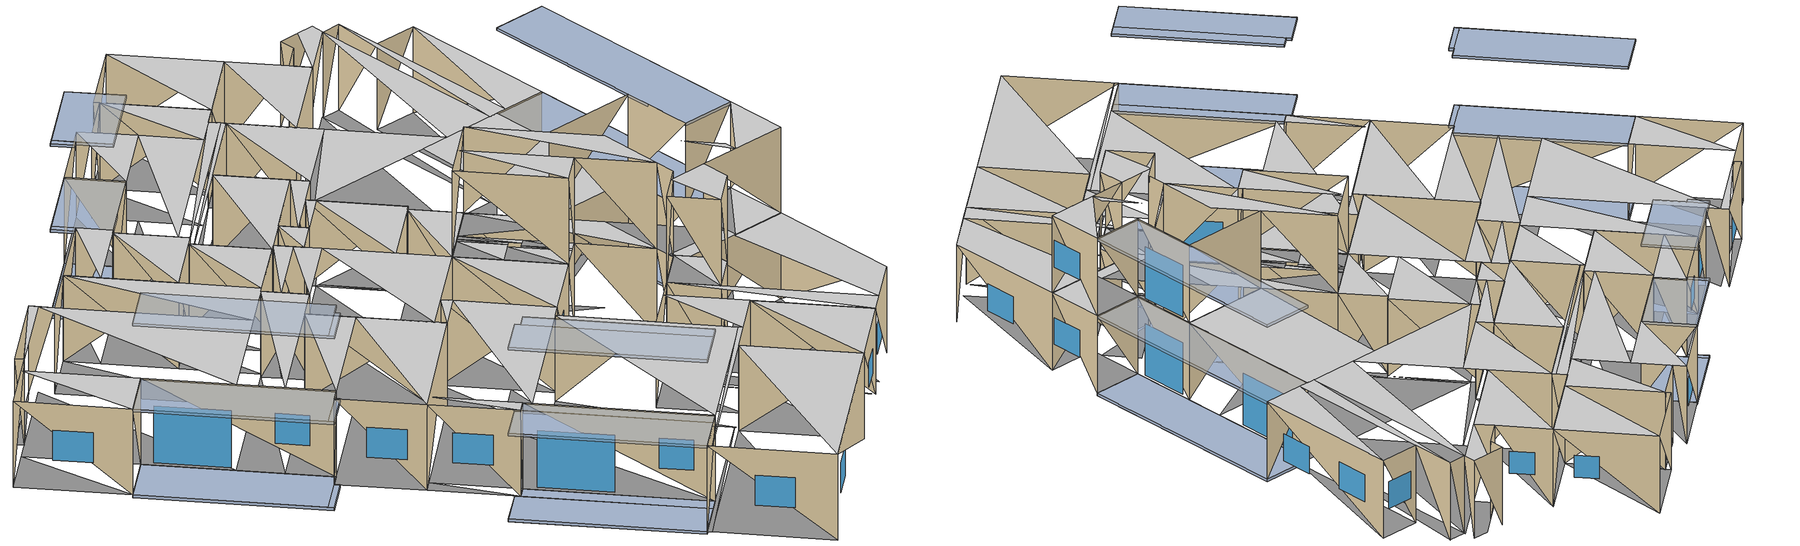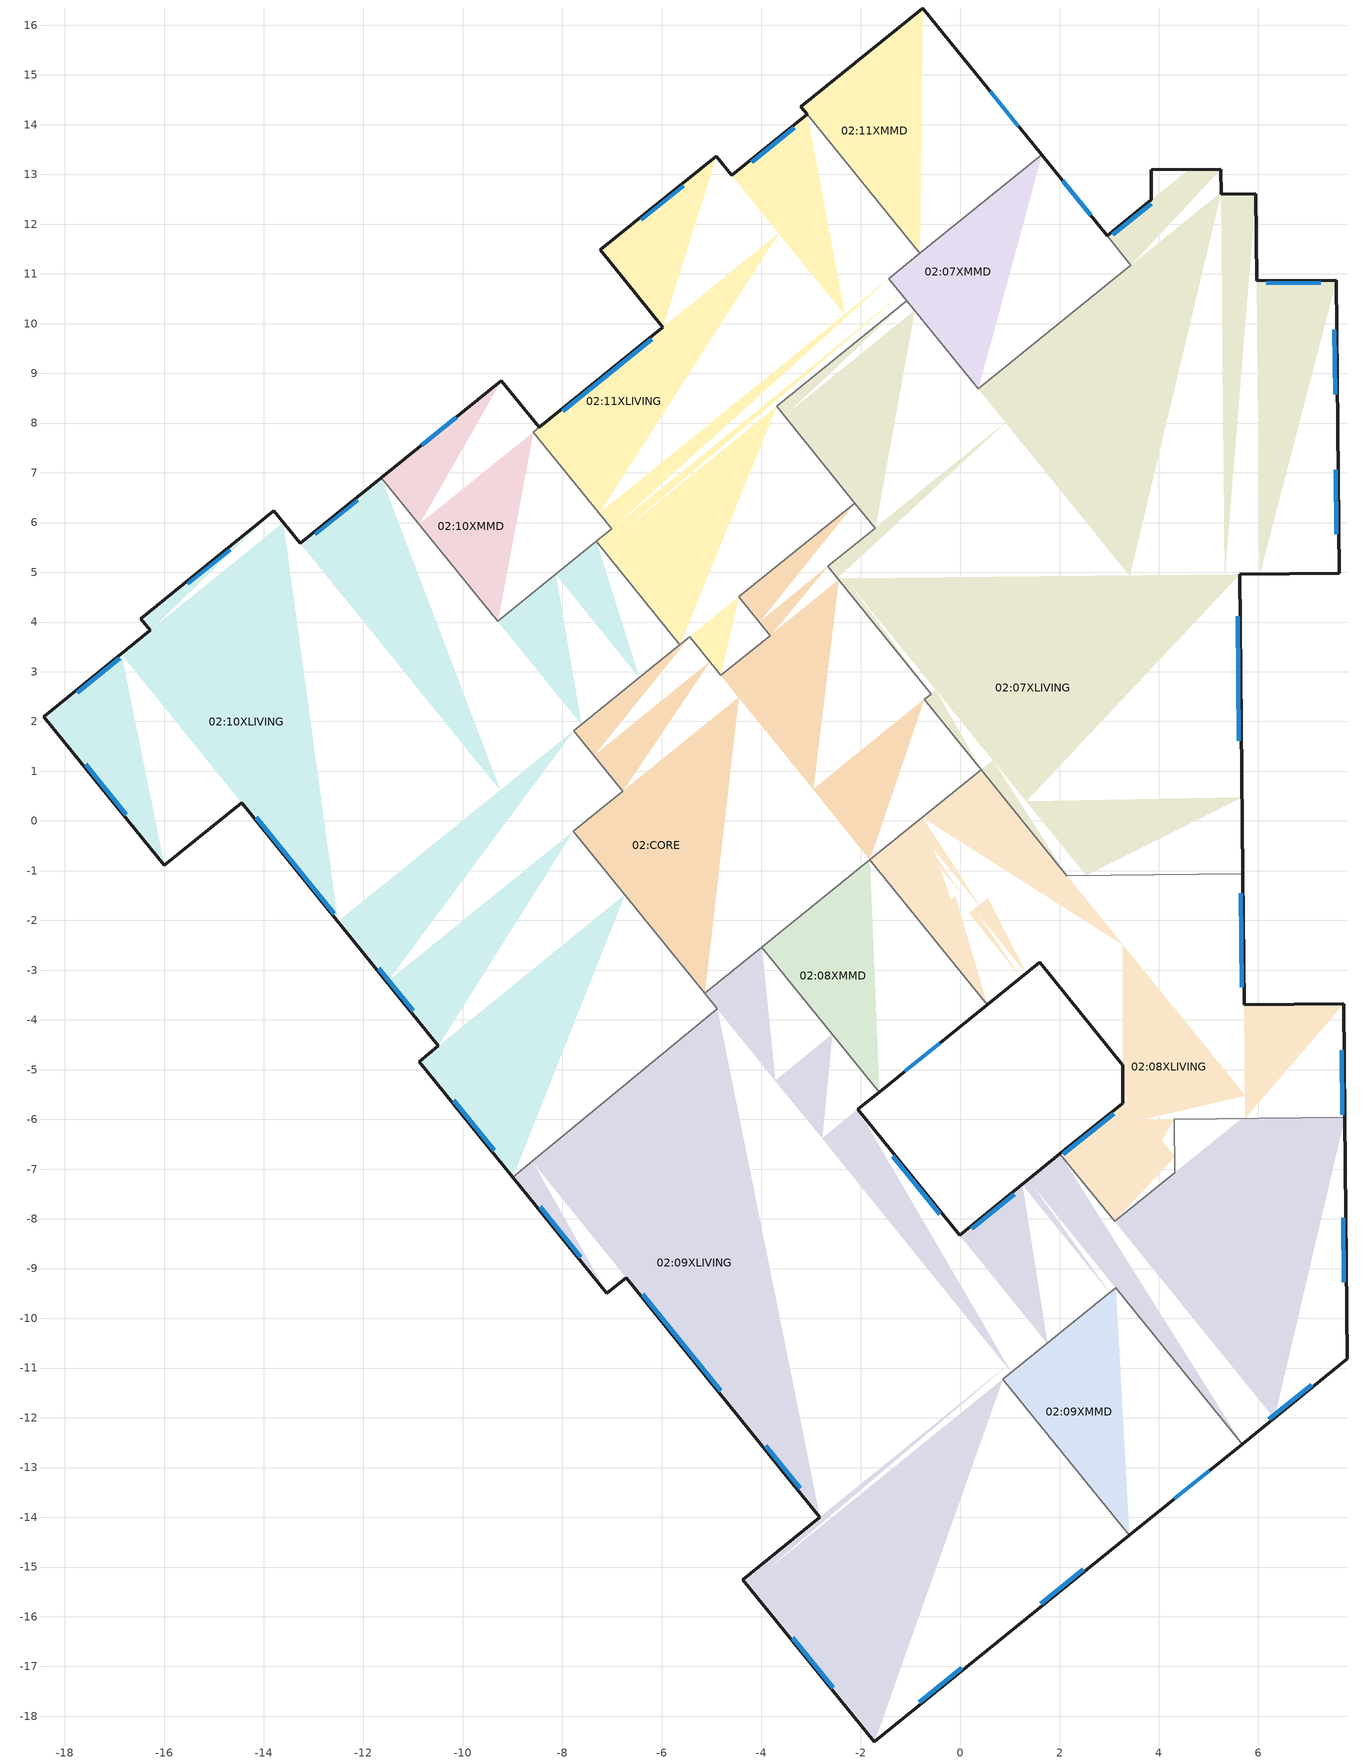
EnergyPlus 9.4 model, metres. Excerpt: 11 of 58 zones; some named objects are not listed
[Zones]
02:11XLIVING
 floor to 01:06XLIVING (_IntFloor_Reversed_Rev): -4.81,2.93 -5.44,3.7 -4.45,4.51 z6.3; -5.63,3.55 -7.21,5.49 -3.69,8.34 z6.3; -7.01,5.88 -7.26,6.19 -1.43,10.91 z6.3; -7.21,5.49 -7.32,5.62 -1.18,10.6 z6.3; -2.32,10.18 -4.59,12.98 -3.07,14.21 z6.3; -5.98,9.93 -7.23,11.48 -4.9,13.37 z6.3; -7.26,6.19 -8.58,7.82 -3.64,11.82 z6.3
 wall outside (_ExtWall 119 22cm): -4.59,12.98,6.3 -4.59,12.98,9.45 -3.07,14.21,9.45; -4.9,13.37,6.3 -4.9,13.37,9.45 -4.59,12.98,9.45; -7.23,11.48,6.3 -7.23,11.48,9.45 -4.9,13.37,9.45; -5.98,9.93,6.3 -5.98,9.93,9.45 -7.23,11.48,9.45; -8.46,7.91,6.3 -8.46,7.91,9.45 -5.98,9.93,9.45
 wall to 02:CORE (_Core_401 3 cm): -2.12,6.39,6.3 -2.12,6.39,9.45 -4.45,4.51,9.45; -5.44,3.7,6.3 -5.44,3.7,9.45 -5.63,3.55,9.45; -4.81,2.93,6.3 -4.81,2.93,9.45 -5.44,3.7,9.45; -3.82,3.73,6.3 -3.82,3.73,9.45 -4.81,2.93,9.45; -4.45,4.51,6.3 -4.45,4.51,9.45 -3.82,3.73,9.45
 wall to 02:07XLIVING (_IntPartition): -3.69,8.34,6.3 -3.69,8.34,9.45 -2.12,6.39,9.45; -1.07,10.46,6.3 -1.07,10.46,9.45 -3.69,8.34,9.45
 wall to 02:07XMMD (_IntPartition): -1.43,10.91,6.3 -1.43,10.91,9.45 -1.07,10.46,9.45; -0.81,11.41,6.3 -0.81,11.41,9.45 -1.43,10.91,9.45
 wall to 02:11XMMD (_IntPartition): -3.07,14.21,6.3 -3.07,14.21,9.45 -0.81,11.41,9.45
 wall to 02:10XMMD (_IntPartition): -8.58,7.82,6.3 -8.58,7.82,9.45 -8.46,7.91,9.45; -7.01,5.88,6.3 -7.01,5.88,9.45 -8.58,7.82,9.45; -7.32,5.62,6.3 -7.32,5.62,9.45 -7.01,5.88,9.45
 wall to 02:10XLIVING (_IntPartition): -5.63,3.55,6.3 -5.63,3.55,9.45 -7.32,5.62,9.45
 window (_5-6-6 - 1002): -3.33,13.93 -4.19,13.24 / -5.56,12.78 -6.41,12.08 z7.35:8.45
 window (_6-10-8 - 1001): -6.2,9.68 -7.98,8.24 z6.35:8.45
 ceiling to 03:15XLIVING (_IntFloor_Reversed): -4.81,2.93 -3.82,3.73 -4.45,4.51 z9.45; -5.63,3.55 -2.12,6.39 -3.69,8.34 z9.45; -7.01,5.88 -1.18,10.6 -1.43,10.91 z9.45; -7.21,5.49 -1.07,10.46 -1.18,10.6 z9.45; -2.32,10.18 -0.81,11.41 -3.07,14.21 z9.45; -5.98,9.93 -3.64,11.82 -4.9,13.37 z9.45; -7.26,6.19 -2.32,10.18 -3.64,11.82 z9.45
02:10XLIVING
 floor to 01:06XLIVING (_IntFloor_Reversed_Rev): -6.45,2.88 -8.13,4.96 -7.32,5.62 z6.3
 floor to 01:05XLIVING (_IntFloor_Reversed_Rev): -10.49,-4.52 -11.52,-3.24 -7.77,-0.21 z6.3; -8.99,-7.16 -10.88,-4.84 -6.74,-1.49 z6.3; -11.52,-3.24 -12.51,-2.02 -7.77,1.81 z6.3; -7.61,1.94 -9.3,4.02 -8.13,4.96 z6.3; -9.25,0.62 -13.27,5.58 -11.63,6.9 z6.3; -16.29,3.83 -16.47,4.06 -13.79,6.23 z6.3; -16,-0.89 -18.42,2.1 -16.87,3.36 z6.3; -12.51,-2.02 -16.87,3.36 -13.61,6 z6.3
 wall outside (_ExtWall 119 22cm): -13.27,5.58,6.3 -13.27,5.58,9.45 -11.63,6.9,9.45; -13.79,6.23,6.3 -13.79,6.23,9.45 -13.27,5.58,9.45; -16.47,4.06,6.3 -16.47,4.06,9.45 -13.79,6.23,9.45; -16.29,3.83,6.3 -16.29,3.83,9.45 -16.47,4.06,9.45; -18.42,2.1,6.3 -18.42,2.1,9.45 -16.29,3.83,9.45; -16,-0.89,6.3 -16,-0.89,9.45 -18.42,2.1,9.45; -14.45,0.37,6.3 -14.45,0.37,9.45 -16,-0.89,9.45; -10.49,-4.52,6.3 -10.49,-4.52,9.45 -14.45,0.37,9.45; -10.88,-4.84,6.3 -10.88,-4.84,9.45 -10.49,-4.52,9.45; -8.99,-7.16,6.3 -8.99,-7.16,9.45 -10.88,-4.84,9.45
 wall to 02:CORE (_Core_401 3 cm): -5.63,3.55,6.3 -5.63,3.55,9.45 -7.77,1.81,9.45; -7.77,1.81,6.3 -7.77,1.81,9.45 -6.78,0.6,9.45; -6.78,0.6,6.3 -6.78,0.6,9.45 -7.77,-0.21,9.45; -7.77,-0.21,6.3 -7.77,-0.21,9.45 -5.13,-3.47,9.45
 wall to 02:09XLIVING (_IntPartition_Rev): -5.13,-3.47,6.3 -5.13,-3.47,9.45 -4.88,-3.78,9.45; -4.88,-3.78,6.3 -4.88,-3.78,9.45 -8.99,-7.16,9.45
 wall to 02:10XMMD (_IntPartition): -9.3,4.02,6.3 -9.3,4.02,9.45 -7.32,5.62,9.45; -11.63,6.9,6.3 -11.63,6.9,9.45 -9.3,4.02,9.45
 window (_5-6-6 - 1002): -12.11,6.45 -12.96,5.76 / -14.67,5.46 -15.53,4.76 / -16.9,3.27 -17.75,2.58 / -17.58,1.14 -16.76,0.13 / -11.69,-2.96 -10.99,-3.82 / -10.18,-5.61 -9.36,-6.62 z7.35:8.45
 window (_6-10-8 - 1001): -14.15,0.08 -12.58,-1.86 z6.35:8.45
 ceiling to 03:14XLIVING (_IntFloor_Reversed): -10.49,-4.52 -6.74,-1.49 -7.77,-0.21 z9.45; -8.99,-7.16 -4.88,-3.78 -6.74,-1.49 z9.45; -11.52,-3.24 -6.78,0.6 -7.77,1.81 z9.45; -7.61,1.94 -5.63,3.55 -7.32,5.62 z9.45; -9.25,0.62 -7.61,1.94 -11.63,6.9 z9.45; -16.29,3.83 -13.61,6 -13.79,6.23 z9.45; -16,-0.89 -14.45,0.37 -16.87,3.36 z9.45; -12.51,-2.02 -9.25,0.62 -13.61,6 z9.45
02:07XLIVING
 floor to 01:06XLIVING (_IntFloor_Reversed_Rev): -3.53,8.14 -3.69,8.34 -1.07,10.46 z6.3
 floor to 01:CORE (_Floor 501_2cm_Reversed_Rev): 0.42,1.03 -0.72,2.44 -0.49,2.63 z6.3
 floor to 01:03XLIVING (_IntFloor_Reversed_Rev): 2.53,-1.1 1.33,0.39 5.67,0.48 z6.3; 2.15,-1.1 0.42,1.03 0.66,1.22 z6.3
 floor to 01:02XLIVING (_IntFloor_Reversed_Rev): -0.58,2.55 -2.46,4.88 -2.3,4.88 z6.3; 1.33,0.39 -2.3,4.88 5.63,4.96 z6.3; 6.03,4.96 5.97,10.86 7.57,10.88 z6.3; 5.33,4.95 5.25,12.6 5.95,12.61 z6.3; 3.44,11.18 2.96,11.77 4.6,13.1 5.24,13.1 z6.3; 3.41,4.93 0.37,8.69 5.25,12.64 z6.3; -1.71,5.89 -3.53,8.14 -0.91,10.27 z6.3; -2.46,4.88 -2.66,5.12 0.92,8.01 z6.3
 wall outside (_ExtWall 119 22cm): 5.63,4.96,6.3 5.63,4.96,9.45 5.69,-1.06,9.45; 7.63,4.98,6.3 7.63,4.98,9.45 5.63,4.96,9.45; 7.57,10.88,6.3 7.57,10.88,9.45 7.63,4.98,9.45; 5.97,10.86,6.3 5.97,10.86,9.45 7.57,10.88,9.45; 5.95,12.61,6.3 5.95,12.61,9.45 5.97,10.86,9.45; 5.25,12.6,6.3 5.25,12.6,9.45 5.95,12.61,9.45; 5.24,13.1,6.3 5.24,13.1,9.45 5.25,12.6,9.45; 3.84,13.09,6.3 3.84,13.09,9.45 5.24,13.1,9.45; 3.85,12.49,6.3 3.85,12.49,9.45 3.84,13.09,9.45; 2.96,11.77,6.3 2.96,11.77,9.45 3.85,12.49,9.45
 wall to 02:CORE (_Core_401 3 cm): 0.42,1.03,6.3 0.42,1.03,9.45 -0.72,2.44,9.45; -0.72,2.44,6.3 -0.72,2.44,9.45 -0.58,2.55,9.45; -0.58,2.55,6.3 -0.58,2.55,9.45 -2.66,5.12,9.45; -2.66,5.12,6.3 -2.66,5.12,9.45 -1.71,5.89,9.45; -1.71,5.89,6.3 -1.71,5.89,9.45 -2.12,6.39,9.45
 wall to 02:08XLIVING (_IntPartition_Rev): 5.69,-1.06,6.3 5.69,-1.06,9.45 2.15,-1.1,9.45; 2.15,-1.1,6.3 2.15,-1.1,9.45 0.42,1.03,9.45
 wall to 02:07XMMD (_IntPartition): 3.44,11.18,6.3 3.44,11.18,9.45 2.96,11.77,9.45; 0.37,8.69,6.3 0.37,8.69,9.45 3.44,11.18,9.45; -1.07,10.46,6.3 -1.07,10.46,9.45 0.37,8.69,9.45
 window (_6-10-8 - 1001): 5.61,1.62 5.58,4.11 z6.35:8.45
 window (_5-6-6 - 1002): 7.57,5.77 7.55,7.07 / 7.54,8.58 7.53,9.88 / 7.25,10.82 6.15,10.81 / 3.84,12.41 3.07,11.79 z7.35:8.45
 ceiling to 03:12XLIVING (_IntFloor_Reversed): 2.15,-1.1 5.69,-1.06 5.63,4.96 2.35,4.92 z9.45; 6.03,4.96 7.63,4.98 7.57,10.88 z9.45; 5.33,4.95 6.03,4.96 5.95,12.61 z9.45; 3.44,11.18 5.25,12.64 5.24,13.1 4.6,13.1 z9.45; 3.41,4.93 5.33,4.95 5.25,12.64 z9.45; -1.71,5.89 0.92,8.01 -1.07,10.46 z9.45; -2.46,4.88 3.41,4.93 0.92,8.01 z9.45
02:CORE
 floor to 01:CORE (_IntFloor_Reversed_Rev): -3.82,3.73 -4.04,4 -2.66,5.12 z6.3; -1.81,-0.78 -2.95,0.63 -0.72,2.44 z6.3; -2.95,0.63 -4.81,2.93 -2.44,4.85 z6.3; -6.78,0.6 -7.36,1.31 -5.03,3.2 z6.3; -5.13,-3.47 -7.77,-0.21 -4.45,2.48 z6.3; -4.04,4 -4.45,4.51 -2.12,6.39 z6.3; -7.36,1.31 -7.77,1.81 -5.44,3.7 z6.3
 wall to 02:08XLIVING (_Core_401 3 cm_Rev): 0.42,1.03,6.3 0.42,1.03,9.45 -1.81,-0.78,9.45
 wall to 02:09XLIVING (_Core_401 3 cm_Rev): -3.99,-2.54,6.3 -3.99,-2.54,9.45 -5.13,-3.47,9.45
 wall to 02:08XMMD (_Core_401 3 cm_Rev): -1.81,-0.78,6.3 -1.81,-0.78,9.45 -3.99,-2.54,9.45
 ceiling to 03:CORE (_IntFloor_Reversed): -3.82,3.73 -2.44,4.85 -2.66,5.12 z9.45; -1.81,-0.78 0.42,1.03 -0.72,2.44 z9.45; -2.95,0.63 -0.58,2.55 -2.44,4.85 z9.45; -6.78,0.6 -4.45,2.48 -5.03,3.2 z9.45; -5.13,-3.47 -1.81,-0.78 -4.45,2.48 z9.45; -4.04,4 -1.71,5.89 -2.12,6.39 z9.45; -7.36,1.31 -5.03,3.2 -5.44,3.7 z9.45
02:09XLIVING
 floor to 01:CORE (_Floor 501_2cm_Reversed_Rev): -3.71,-5.22 -5.13,-3.47 -3.99,-2.54 z6.3
 floor to 01:03XLIVING (_IntFloor_Reversed_Rev): 3.01,-9.48 1.25,-7.31 1.37,-7.21 z6.3; 6.31,-12.01 3.11,-8.05 5.67,-5.98 7.74,-5.96 z6.3; 5.67,-12.53 1.37,-7.21 2.01,-6.69 z6.3
 floor to 01:04XLIVING (_IntFloor_Reversed_Rev): -1.73,-18.52 -4.27,-15.38 0.86,-11.23 z6.3; 1.75,-10.5 -0.01,-8.33 1.25,-7.31 z6.3; 1.03,-11.08 -2.77,-6.38 -2.05,-5.8 z6.3; -2.77,-6.38 -3.71,-5.22 -2.57,-4.29 z6.3; -7.1,-9.5 -8.99,-7.16 -8.61,-6.85 z6.3; -2.82,-14 -8.61,-6.85 -4.88,-3.78 z6.3; -4.27,-15.38 -4.37,-15.25 0.93,-10.96 z6.3
 wall outside (_ExtWall 119 22cm): 7.74,-5.96,6.3 7.74,-5.96,9.45 7.79,-10.82,9.45; -0.01,-8.33,6.3 -0.01,-8.33,9.45 2.01,-6.69,9.45; -2.05,-5.8,6.3 -2.05,-5.8,9.45 -0.01,-8.33,9.45; -1.63,-5.45,6.3 -1.63,-5.45,9.45 -2.05,-5.8,9.45; -7.1,-9.5,6.3 -7.1,-9.5,9.45 -8.99,-7.16,9.45; -6.71,-9.19,6.3 -6.71,-9.19,9.45 -7.1,-9.5,9.45; -2.82,-14,6.3 -2.82,-14,9.45 -6.71,-9.19,9.45; -4.37,-15.25,6.3 -4.37,-15.25,9.45 -2.82,-14,9.45; -1.73,-18.52,6.3 -1.73,-18.52,9.45 -4.37,-15.25,9.45; 3.4,-14.37,6.3 3.4,-14.37,9.45 -1.73,-18.52,9.45; 7.79,-10.82,6.3 7.79,-10.82,9.45 5.67,-12.53,9.45
 wall to 02:08XLIVING (_IntPartition_Rev): 4.31,-5.99,6.3 4.31,-5.99,9.45 7.74,-5.96,9.45; 2.01,-6.69,6.3 2.01,-6.69,9.45 3.11,-8.05,9.45; 3.11,-8.05,6.3 3.11,-8.05,9.45 4.32,-7.08,9.45; 4.32,-7.08,6.3 4.32,-7.08,9.45 4.31,-5.99,9.45
 wall to 02:08XMMD (_IntPartition): -3.99,-2.54,6.3 -3.99,-2.54,9.45 -1.63,-5.45,9.45
 wall to 02:09XMMD (_IntPartition): 0.86,-11.23,6.3 0.86,-11.23,9.45 3.4,-14.37,9.45; 3.13,-9.39,6.3 3.13,-9.39,9.45 0.86,-11.23,9.45; 5.67,-12.53,6.3 5.67,-12.53,9.45 3.13,-9.39,9.45
 window (_5-6-6 - 1002): 7.72,-9.28 7.71,-7.98 / -0.41,-7.91 -1.35,-6.74 / -8.44,-7.76 -7.63,-8.77 / -3.91,-12.57 -3.22,-13.42 / -3.36,-16.42 -2.55,-17.43 / -0.82,-17.72 0.03,-17.03 / 1.63,-15.74 2.48,-15.05 / 6.21,-12.03 7.07,-11.33 z7.35:8.45; 1.09,-7.5 0.23,-8.19 z7.55:8.45
 window (_6-10-8 - 1001): -6.38,-9.51 -4.81,-11.45 z6.35:8.45
 ceiling to 03:13XLIVING (_IntFloor_Reversed): -1.73,-18.52 3.4,-14.37 0.86,-11.23 z9.45; 1.75,-10.5 3.13,-9.39 1.37,-7.21 z9.45; -2.82,-14 1.65,-10.38 -2.05,-5.8 z9.45; -4.27,-15.38 1.75,-10.5 1.65,-10.38 z9.45; -7.1,-9.5 -6.71,-9.19 -8.61,-6.85 z9.45; -4.88,-3.78 -3.74,-2.84 -3.99,-2.54 z9.45; -6.52,-9.42 -1.63,-5.45 -3.74,-2.84 z9.45; 6.31,-12.01 7.79,-10.82 7.74,-5.96 5.67,-5.98 z9.45; 5.67,-12.53 6.31,-12.01 2.01,-6.69 z9.45
02:08XLIVING
 floor to 01:03XLIVING (_IntFloor_Reversed_Rev): 5.74,-5.98 5.71,-3.69 7.71,-3.67 z6.3; 0.55,-3.69 -1.81,-0.78 -0.76,0.07 z6.3; -0.76,0.07 0.42,1.03 3.27,-2.49 z6.3; 3.11,-8.05 2.01,-6.69 2.86,-6.01 4.31,-5.99 z6.3; 2.86,-6.01 4.83,-4.41 5.73,-5.52 z6.3
 floor to 02:08XLIVING (_IntFloor_Reversed_Rev): 3.11,-8.05 2.01,-6.69 3.37,-5.59 4.31,-6.75 z9.45; 1.22,-3.15 0.18,-1.86 0.29,-1.77 z9.45; 0.55,-3.69 -0.77,-2.06 -0.1,-1.52 z9.45; -0.77,-2.06 -1.81,-0.78 -1.03,-0.15 z9.45; 5.74,-5.98 5.71,-3.69 7.71,-3.67 z9.45; 0.01,-1.43 -1.03,-0.15 -0.93,-0.06 z9.45; 0.39,-1.69 -0.93,-0.06 -0.76,0.07 z9.45; 1.33,-3.06 0.29,-1.77 0.56,-1.56 z9.45; -0.76,0.07 0.42,1.03 3.27,-2.49 z9.45; 3.71,-6 3.27,-5.46 3.27,-2.49 5.73,-5.52 z9.45
 wall outside (_ExtWall 119 22cm): 7.71,-3.67,6.3 7.71,-3.67,9.45 7.74,-5.96,9.45; 5.71,-3.69,6.3 5.71,-3.69,9.45 7.71,-3.67,9.45; 5.69,-1.06,6.3 5.69,-1.06,9.45 5.71,-3.69,9.45; 1.6,-2.84,6.3 1.6,-2.84,9.45 0.55,-3.69,9.45; 3.27,-4.91,6.3 3.27,-4.91,9.45 1.6,-2.84,9.45; 3.27,-5.67,6.3 3.27,-5.67,9.45 3.27,-4.91,9.45; 2.01,-6.69,6.3 2.01,-6.69,9.45 3.27,-5.67,9.45; 7.71,-3.67,9.45 7.71,-3.67,12.6 7.74,-5.96,12.6; 5.71,-3.69,9.45 5.71,-3.69,12.6 7.71,-3.67,12.6; 5.69,-1.06,9.45 5.69,-1.06,12.6 5.71,-3.69,12.6; 1.6,-2.84,9.45 1.6,-2.84,12.6 0.55,-3.69,12.6; 3.27,-4.91,9.45 3.27,-4.91,12.6 1.6,-2.84,12.6; 3.27,-5.67,9.45 3.27,-5.67,12.6 3.27,-4.91,12.6; 2.01,-6.69,9.45 2.01,-6.69,12.6 3.27,-5.67,12.6
 wall to 02:08XMMD (_IntPartition): 0.55,-3.69,6.3 0.55,-3.69,9.45 -1.81,-0.78,9.45
 wall to 03:13XLIVING (_IntPartition): 7.74,-5.96,9.45 7.74,-5.96,12.6 4.31,-5.99,12.6; 3.11,-8.05,9.45 3.11,-8.05,12.6 2.01,-6.69,12.6; 4.32,-7.08,9.45 4.32,-7.08,12.6 3.11,-8.05,12.6; 4.31,-5.99,9.45 4.31,-5.99,12.6 4.32,-7.08,12.6
 wall to 03:12XLIVING (_IntPartition): 2.15,-1.1,9.45 2.15,-1.1,12.6 5.69,-1.06,12.6; 0.42,1.03,9.45 0.42,1.03,12.6 2.15,-1.1,12.6
 wall to 03:CORE (_Core_401 3 cm): -1.81,-0.78,9.45 -1.81,-0.78,12.6 0.42,1.03,12.6
 wall to 03:08XMMD (_IntPartition): 0.55,-3.69,9.45 0.55,-3.69,12.6 -1.81,-0.78,12.6
 window (_5-6-6 - 1002): 7.69,-5.91 7.67,-4.61 z7.35:8.45; 3.09,-5.88 2.08,-6.7 z7.55:8.45; 7.69,-5.91 7.67,-4.61 z10.5:11.6; 3.09,-5.88 2.08,-6.7 z10.7:11.6
 window (_6-10-8 - 1001): 5.66,-3.35 5.64,-1.45 z6.35:8.45; 5.66,-3.35 5.64,-1.45 z9.5:11.6
 ceiling to 04:17XLIVING (_IntFloor_Reversed): 5.74,-5.98 7.74,-5.96 7.71,-3.67 z12.6; 0.55,-3.69 1.6,-2.84 -0.76,0.07 z12.6; 3.27,-4.91 3.27,-2.49 0.42,1.03 z12.6; 3.11,-8.05 4.32,-7.08 4.31,-5.99 2.86,-6.01 z12.6; 5.74,-5.98 5.73,-5.52 4.83,-4.41 z12.6
02:08XMMD
 floor to 01:03XMMD (_IntFloor_Reversed_Rev): -1.63,-5.45 -3.99,-2.54 -1.81,-0.78 z6.3
 wall outside (_ExtWall 215 MMD_5.5cm): 0.55,-3.69,6.3 0.55,-3.69,9.45 -1.63,-5.45,9.45
 window (_4mm - 1003): -1.11,-5.03 -0.41,-4.47 z7.55:8.45
 ceiling to 03:08XMMD (_IntFloor_Reversed): -1.63,-5.45 0.55,-3.69 -1.81,-0.78 z9.45
02:09XMMD
 floor to 01:04XMMD (_IntFloor_Reversed_Rev): 3.4,-14.37 0.86,-11.23 3.13,-9.39 z6.3
 wall outside (_ExtWall 215 MMD_5.5cm): 5.67,-12.53,6.3 5.67,-12.53,9.45 3.4,-14.37,9.45
 window (_4mm - 1003): 4.31,-13.63 5.01,-13.06 z7.55:8.45
 ceiling to 03:13XMMD (_IntFloor_Reversed): 3.4,-14.37 5.67,-12.53 3.13,-9.39 z9.45
02:10XMMD
 floor to 01:05XMMD (_IntFloor_Reversed_Rev): -9.3,4.02 -10.87,5.96 -8.58,7.82 z6.3; -10.87,5.96 -11.63,6.9 -9.22,8.85 z6.3
 wall outside (_ExtWall 215 MMD_5.5cm): -9.22,8.85,6.3 -9.22,8.85,9.45 -8.46,7.91,9.45; -11.63,6.9,6.3 -11.63,6.9,9.45 -9.22,8.85,9.45
 window (_4mm - 1003): -10.13,8.12 -10.83,7.56 z7.55:8.45
 ceiling to 03:14XMMD (_IntFloor_Reversed): -9.3,4.02 -7.01,5.88 -8.58,7.82 z9.45; -10.87,5.96 -8.46,7.91 -9.22,8.85 z9.45
02:07XMMD
 floor to 01:02XMMD (_IntFloor_Reversed_Rev): 0.37,8.69 -1.43,10.91 1.64,13.39 z6.3
 wall outside (_ExtWall 215 MMD_5.5cm): 1.64,13.39,6.3 1.64,13.39,9.45 2.96,11.77,9.45
 wall to 02:11XMMD (_IntPartition): -0.81,11.41,6.3 -0.81,11.41,9.45 1.64,13.39,9.45
 window (_4mm - 1003): 2.63,12.17 2.06,12.87 z7.55:8.45
 ceiling to 03:12XMMD (_IntFloor_Reversed): 0.37,8.69 3.44,11.18 1.64,13.39 z9.45
02:11XMMD
 floor to 01:06XMMD (_IntFloor_Reversed_Rev): -0.81,11.41 -3.2,14.36 -0.75,16.35 z6.3
 wall outside (_ExtWall 215 MMD_5.5cm): -0.75,16.35,6.3 -0.75,16.35,9.45 1.64,13.39,9.45; -3.2,14.36,6.3 -3.2,14.36,9.45 -0.75,16.35,9.45; -3.07,14.21,6.3 -3.07,14.21,9.45 -3.2,14.36,9.45
 window (_4mm - 1003): 1.17,13.97 0.61,14.67 z7.55:8.45
 ceiling to 03:15XMMD (_IntFloor_Reversed): -0.81,11.41 1.64,13.39 -0.75,16.35 z9.45
shading: -16,-0.89 -11.92,-5.94 / -11.92,-5.94 -10.75,-4.99 / -10.75,-4.99 -10.88,-4.84 / -10.88,-4.84 -10.49,-4.52 / -10.49,-4.52 -14.45,0.37 / -14.45,0.37 -16,-0.89 / -7.1,-9.5 -7.23,-9.34 / -7.23,-9.34 -8.39,-10.29 / -8.39,-10.29 -4.37,-15.25 / -4.37,-15.25 -2.82,-14 / -2.82,-14 -6.71,-9.19 / -6.71,-9.19 -7.1,-9.5 / 7.71,-3.67 7.63,4.98 / 7.63,4.98 5.63,4.96 / 5.63,4.96 5.71,-3.69 / 5.71,-3.69 7.71,-3.67 / -7.23,11.48 -9.88,9.34 / -9.88,9.34 -9.38,8.73 / -9.38,8.73 -9.22,8.85 / -9.22,8.85 -8.46,7.91 / -8.46,7.91 -5.98,9.93 / -5.98,9.93 -7.23,11.48 z6.2:6.3; -16,-0.89 -11.92,-5.94 / -11.92,-5.94 -10.75,-4.99 / -10.75,-4.99 -10.88,-4.84 / -10.88,-4.84 -10.49,-4.52 / -10.49,-4.52 -14.45,0.37 / -14.45,0.37 -16,-0.89 / -7.1,-9.5 -7.23,-9.34 / -7.23,-9.34 -8.39,-10.29 / -8.39,-10.29 -4.37,-15.25 / -4.37,-15.25 -2.82,-14 / -2.82,-14 -6.71,-9.19 / -6.71,-9.19 -7.1,-9.5 / 7.71,-3.67 7.63,4.98 / 7.63,4.98 5.63,4.96 / 5.63,4.96 5.71,-3.69 / 5.71,-3.69 7.71,-3.67 / -7.23,11.48 -9.88,9.34 / -9.88,9.34 -9.38,8.73 / -9.38,8.73 -9.22,8.85 / -9.22,8.85 -8.46,7.91 / -8.46,7.91 -5.98,9.93 / -5.98,9.93 -7.23,11.48 z9.35:9.45; -7.23,11.48 -9.88,9.34 / -9.88,9.34 -9.38,8.73 / -9.38,8.73 -9.22,8.85 / -9.22,8.85 -8.46,7.91 / -8.46,7.91 -5.98,9.93 / -5.98,9.93 -7.23,11.48 / -16,-0.89 -11.92,-5.94 / -11.92,-5.94 -10.75,-4.99 / -10.75,-4.99 -10.88,-4.84 / -10.88,-4.84 -10.49,-4.52 / -10.49,-4.52 -14.45,0.37 / -14.45,0.37 -16,-0.89 / -7.1,-9.5 -7.23,-9.34 / -7.23,-9.34 -8.39,-10.29 / -8.39,-10.29 -4.37,-15.25 / -4.37,-15.25 -2.82,-14 / -2.82,-14 -6.71,-9.19 / -6.71,-9.19 -7.1,-9.5 / 7.71,-3.67 7.63,4.98 / 7.63,4.98 5.63,4.96 / 5.63,4.96 5.71,-3.69 / 5.71,-3.69 7.71,-3.67 z12.5:12.6; -10.88,-4.84 -14.83,0.05 -14.45,0.37 -10.49,-4.52 z6.2; -11.92,-5.94 -16,-0.89 -14.83,0.05 -10.75,-4.99 z6.2; -12.04,-5.78 -11.92,-5.94 -10.75,-4.99 -10.88,-4.84 z6.3; -16,-0.89 -12.04,-5.78 -10.49,-4.52 -14.45,0.37 z6.3; -8.27,-10.44 -8.39,-10.29 -7.23,-9.34 -7.1,-9.5 z6.2; -4.37,-15.25 -8.27,-10.44 -6.71,-9.19 -2.82,-14 z6.2; -7.1,-9.5 -3.2,-14.31 -2.82,-14 -6.71,-9.19 z6.3; -8.39,-10.29 -4.37,-15.25 -3.2,-14.31 -7.23,-9.34 z6.3; 5.63,4.96 5.71,-3.69 7.71,-3.67 7.63,4.98 z6.3; 5.71,-3.69 5.63,4.96 7.63,4.98 7.71,-3.67 z6.2; -8.46,7.91 -9.22,8.85 -6.74,10.87 -5.98,9.93 z6.2; -9.38,8.73 -9.88,9.34 -7.23,11.48 -6.74,10.87 z6.2; -9.88,9.34 -9.38,8.73 -9.22,8.85 -9.72,9.47 z6.3; -9.72,9.47 -8.46,7.91 -5.98,9.93 -7.23,11.48 z6.3; -10.88,-4.84 -14.83,0.05 -14.45,0.37 -10.49,-4.52 z9.35; -11.92,-5.94 -16,-0.89 -14.83,0.05 -10.75,-4.99 z9.35; -12.04,-5.78 -11.92,-5.94 -10.75,-4.99 -10.88,-4.84 z9.45; -16,-0.89 -12.04,-5.78 -10.49,-4.52 -14.45,0.37 z9.45; -8.27,-10.44 -8.39,-10.29 -7.23,-9.34 -7.1,-9.5 z9.35; -4.37,-15.25 -8.27,-10.44 -6.71,-9.19 -2.82,-14 z9.35; -7.1,-9.5 -3.2,-14.31 -2.82,-14 -6.71,-9.19 z9.45; -8.39,-10.29 -4.37,-15.25 -3.2,-14.31 -7.23,-9.34 z9.45; 5.63,4.96 5.71,-3.69 7.71,-3.67 7.63,4.98 z9.45; 5.71,-3.69 5.63,4.96 7.63,4.98 7.71,-3.67 z9.35; -8.46,7.91 -9.22,8.85 -6.74,10.87 -5.98,9.93 z9.35; -9.38,8.73 -9.88,9.34 -7.23,11.48 -6.74,10.87 z9.35; -9.88,9.34 -9.38,8.73 -9.22,8.85 -9.72,9.47 z9.45; -9.72,9.47 -8.46,7.91 -5.98,9.93 -7.23,11.48 z9.45; -8.46,7.91 -9.22,8.85 -6.74,10.87 -5.98,9.93 z12.5; -9.38,8.73 -9.88,9.34 -7.23,11.48 -6.74,10.87 z12.5; -9.88,9.34 -9.38,8.73 -9.22,8.85 -9.72,9.47 z12.6; -9.72,9.47 -8.46,7.91 -5.98,9.93 -7.23,11.48 z12.6; -10.88,-4.84 -14.83,0.05 -14.45,0.37 -10.49,-4.52 z12.5; -11.92,-5.94 -16,-0.89 -14.83,0.05 -10.75,-4.99 z12.5; -12.04,-5.78 -11.92,-5.94 -10.75,-4.99 -10.88,-4.84 z12.6; -16,-0.89 -12.04,-5.78 -10.49,-4.52 -14.45,0.37 z12.6; -8.27,-10.44 -8.39,-10.29 -7.23,-9.34 -7.1,-9.5 z12.5; -4.37,-15.25 -8.27,-10.44 -6.71,-9.19 -2.82,-14 z12.5; -7.1,-9.5 -3.2,-14.31 -2.82,-14 -6.71,-9.19 z12.6; -8.39,-10.29 -4.37,-15.25 -3.2,-14.31 -7.23,-9.34 z12.6; 5.63,4.96 5.71,-3.69 7.71,-3.67 7.63,4.98 z12.6; 5.71,-3.69 5.63,4.96 7.63,4.98 7.71,-3.67 z12.5
[Building]
HaAtsmon 25: North Axis {deg}=0; Terrain=City; Loads Convergence Tolerance Value {W}=0.04; Temperature Convergence Tolerance Value {deltaC}=0.4; Solar Distribution=FullExterior; Maximum Number of Warmup Days=25; Minimum Number of Warmup Days=6
[Site:Location]
1 (01-01:31-12)  (01-01:31-12): Latitude {deg}=32; Longitude {deg}=34.9; Time Zone {hr}=2; Elevation {m}=49
[Site:GroundTemperature:BuildingSurface]
18, 18, 18, 18, 18, 18, 18, 18, 18, 18, 18, 18
[Site:GroundTemperature:FCfactorMethod]
January Ground Temperature {C}=15.26; February Ground Temperature {C}=16.44; March Ground Temperature {C}=18.73; April Ground Temperature {C}=20.9; May Ground Temperature {C}=25; June Ground Temperature {C}=27.17; July Ground Temperature {C}=27.76; August Ground Temperature {C}=26.66; September Ground Temperature {C}=24.13; October Ground Temperature {C}=20.98; November Ground Temperature {C}=17.87; December Ground Temperature {C}=15.82
[Site:GroundTemperature:Shallow]
18, 18, 18, 18, 18, 18, 18, 18, 18, 18, 18, 18
[Site:GroundTemperature:Deep]
18, 18, 18, 18, 18, 18, 18, 18, 18, 18, 18, 18
[Site:GroundReflectance]
0.2, 0.2, 0.2, 0.2, 0.2, 0.2, 0.2, 0.2, 0.2, 0.2, 0.2, 0.2
[Site:GroundReflectance:SnowModifier]
2, 2
[Material] Thermal Absorptance=0.9; Solar Absorptance=0.4; Visible Absorptance=0.4
Name | Roughness | Thickness {m} | Conductivity {W/m-K} | Density {kg/m3} | Specific Heat {J/kg-K}
_1045_IntTiah_Cement Lime Plaster_2.1_.015 | Smooth | 0.015 | 0.8 | 1600 | 1000
_1045_RegularConcrete_1.1.1_.2 | MediumRough | 0.2 | 2 | 2400 | 1000
_1045 Expanded Polystyrene EPS 30_14.1_.02 | Rough | 0.02 | 0.035 | 30 | 1300
_1045 Sand and gravel_10.1_.06 | Rough | 0.06 | 2 | 1950 | 1045
_1045_Cemented Plaster_2.2_.02 | Rough | 0.02 | 1 | 1800 | 1000
_1045 Ceramic porcelain_12.1_.01 | Smooth | 0.01 | 1.3 | 2300 | 840
_1045 Ceramic porcelain_12.1_.02 | Smooth | 0.02 | 1.3 | 2300 | 840
_1045 Sand and gravel_10.1_.08 | Rough | 0.08 | 2 | 1950 | 1045
_1045_IntTiah_Cement Lime Plaster_2.1_.02 | Smooth | 0.02 | 0.8 | 1600 | 1000
_1045 Thermal Plaster 200_2_.03 | Smooth | 0.03 | 0.072 | 200 | 800
_Block Pumice 22sm_.22 | MediumRough | 0.22 | 0.195 | 795 | 970
_1045 Plaster_.01 | Smooth | 0.01 | 0.8 | 1800 | 860
_1045 Light Concrete Cement Regular Aggregates 2000_1.2.2.1_.1 | MediumRough | 0.1 | 1.3 | 2000 | 1000
_1045_RegularConcrete_1.1.1_.3 | MediumRough | 0.3 | 2 | 2400 | 1000
_1045 Thermal Plaster 400_.055 | Smooth | 0.055 | 0.121 | 400 | 860
[WindowMaterial:SimpleGlazingSystem]
Name | U-Factor {W/m2-K} | Solar Heat Gain Coefficient | Visible Transmittance
Simple _6-10-8 - 1001 | 2.763 | 0.705 | 0.789
Simple _5-6-6 - 1002 | 3.122 | 0.714 | 0.79
Simple _4mm - 1003 | 5.871 | 0.847 | 0.892
[WindowMaterial:Shade]
30003: Solar Transmittance=0.15; Solar Reflectance=0.6; Visible Transmittance=0.15; Visible Reflectance=0.6; Infrared Hemispherical Emissivity=0.9; Infrared Transmittance=0.05; Thickness {m}=0.001; Conductivity {W/m-K}=160; Shade to Glass Distance {m}=0.1; Top Opening Multiplier=0; Bottom Opening Multiplier=0; Left-Side Opening Multiplier=0; Right-Side Opening Multiplier=0; Airflow Permeability=0
[Construction]
_IntFloor_Reversed: _1045 Ceramic porcelain_12.1_.02, _1045_Cemented Plaster_2.2_.02, _1045 Sand and gravel_10.1_.08, _1045_RegularConcrete_1.1.1_.2, _1045_IntTiah_Cement Lime Plaster_2.1_.02
_IntFloor_Reversed_Rev: _1045_IntTiah_Cement Lime Plaster_2.1_.02, _1045_RegularConcrete_1.1.1_.2, _1045 Sand and gravel_10.1_.08, _1045_Cemented Plaster_2.2_.02, _1045 Ceramic porcelain_12.1_.02
_Core_401 3 cm: _1045_RegularConcrete_1.1.1_.2, _1045 Thermal Plaster 200_2_.03
_Core_401 3 cm_Rev: _1045 Thermal Plaster 200_2_.03, _1045_RegularConcrete_1.1.1_.2
_ExtWall 119 22cm: _Block Pumice 22sm_.22, _1045 Plaster_.01
_IntPartition; _IntPartition_Rev: _1045_IntTiah_Cement Lime Plaster_2.1_.015, _1045 Light Concrete Cement Regular Aggregates 2000_1.2.2.1_.1, _1045_IntTiah_Cement Lime Plaster_2.1_.015
_Floor 501_2cm_Reversed_Rev: _1045_IntTiah_Cement Lime Plaster_2.1_.015, _1045_RegularConcrete_1.1.1_.2, _1045 Expanded Polystyrene EPS 30_14.1_.02, _1045 Sand and gravel_10.1_.06, _1045_Cemented Plaster_2.2_.02, _1045 Ceramic porcelain_12.1_.01
_ExtWall 215 MMD_5.5cm: _1045_RegularConcrete_1.1.1_.3, _1045 Thermal Plaster 400_.055
_6-10-8 - 1001: Simple _6-10-8 - 1001
_6-10-8 - 2001: 30003, Simple _6-10-8 - 1001
_5-6-6 - 1002: Simple _5-6-6 - 1002
_5-6-6 - 2002: 30003, Simple _5-6-6 - 1002
_4mm - 1003: Simple _4mm - 1003
[Zone] Type=1; Multiplier=1; Zone Inside Convection Algorithm=TARP
Name | Volume {m3} | Floor Area {m2} | Part of Total Floor Area
02:11XLIVING | 136.4733 | 43.3249 | Yes
02:CORE | 124.2081 | 39.4311 | No
02:08XLIVING | 213.6516 | 67.7089 | Yes
02:09XLIVING | 360.4829 | 114.439 | Yes
02:08XMMD | 33.075 | 10.5 | Yes
02:10XLIVING | 287.8623 | 91.3849 | Yes
02:09XMMD | 37.1599 | 11.7968 | Yes
02:07XLIVING | 299.263 | 95.0041 | Yes
02:10XMMD | 35.0465 | 11.1259 | Yes
02:07XMMD | 35.4674 | 11.2595 | Yes
02:11XMMD | 37.7055 | 11.97 | Yes
[WindowShadingControl] Shading Type=ExteriorShade; Shading Control Type=OnIfScheduleAllows; Schedule=0_(2023) Baseline Residential Shading Schedule - Zones A/B; Shading Control Is Scheduled=Yes; Glare Control Is Active=No; Type of Slat Angle Control for Blinds=FixedSlatAngle; Setpoint 2 {W/m2, deg C or cd/m2}=0; Multiple Surface Control Type=Group
Name | Zone | Construction with Shading | Fenestration Surface 1 | Fenestration Surface 2 | Fenestration Surface 3 | Fenestration Surface 4 | Fenestration Surface 5 | Fenestration Surface 6 | Fenestration Surface 7 | Fenestration Surface 8 | Fenestration Surface 9
71001 | 02:11XLIVING | _6-10-8 - 2001 | 02:11XLIVING_Wall_12_0_0_0_0_0_Win
81001 | 02:08XLIVING | _6-10-8 - 2001 | 02:08XLIVING_Wall_5_0_0_0_0_0_Win | 03:08XLIVING_Wall_5_0_0_0_0_0_Win
91001 | 02:09XLIVING | _6-10-8 - 2001 | 02:09XLIVING_Wall_16_0_0_1_0_0_Win
101001 | 02:10XLIVING | _6-10-8 - 2001 | 02:10XLIVING_Wall_13_0_0_1_0_0_Win
111001 | 02:07XLIVING | _6-10-8 - 2001 | 02:07XLIVING_Wall_3_0_0_0_0_0_Win
71002 | 02:11XLIVING | _5-6-6 - 2002 | 02:11XLIVING_Wall_8_0_0_0_0_0_Win | 02:11XLIVING_Wall_10_0_0_0_0_0_Win
81002 | 02:08XLIVING | _5-6-6 - 2002 | 02:08XLIVING_Wall_3_0_0_0_0_0_Win | 02:08XLIVING_Wall_13_0_0_0_0_0_Win | 03:08XLIVING_Wall_3_0_0_0_0_0_Win | 03:08XLIVING_Wall_13_0_0_0_0_0_Win
91002 | 02:09XLIVING | _5-6-6 - 2002 | 02:09XLIVING_Wall_2_0_0_0_0_0_Win | 02:09XLIVING_Wall_7_0_0_0_0_0_Win | 02:09XLIVING_Wall_8_0_0_0_0_0_Win | 02:09XLIVING_Wall_14_0_0_0_0_0_Win | 02:09XLIVING_Wall_16_0_0_0_0_1_Win | 02:09XLIVING_Wall_18_0_0_0_0_0_Win | 02:09XLIVING_Wall_19_0_0_0_0_1_Win | 02:09XLIVING_Wall_19_0_0_1_0_0_Win | 02:09XLIVING_Wall_23_0_0_0_0_0_Win
101002 | 02:10XLIVING | _5-6-6 - 2002 | 02:10XLIVING_Wall_6_0_0_0_0_0_Win | 02:10XLIVING_Wall_8_0_0_0_0_0_Win | 02:10XLIVING_Wall_10_0_0_0_0_0_Win | 02:10XLIVING_Wall_11_0_0_0_0_0_Win | 02:10XLIVING_Wall_13_0_0_0_0_1_Win | 02:10XLIVING_Wall_15_0_0_0_0_0_Win
111002 | 02:07XLIVING | _5-6-6 - 2002 | 02:07XLIVING_Wall_5_0_0_0_0_1_Win | 02:07XLIVING_Wall_5_0_0_1_0_0_Win | 02:07XLIVING_Wall_6_0_0_0_0_0_Win | 02:07XLIVING_Wall_12_0_0_0_0_0_Win
[People] Number of People Schedule=0_Baseline Residential Occupancy Schedule; Number of People Calculation Method=People/Area; Fraction Radiant=0.3; Sensible Heat Fraction=AutoCalculate; Carbon Dioxide Generation Rate {m3/s-W}=3.82e-08; Enable ASHRAE 55 Comfort Warnings=No; Mean Radiant Temperature Calculation Type=ZoneAveraged; Work Efficiency Schedule=Work efficiency; Clothing Insulation Calculation Method=ClothingInsulationSchedule; Air Velocity Schedule=Default Air Velocity for Comfort Calculations
Name | Zone or ZoneList or Space or SpaceList | People per Floor Area {person/m2} | Activity Level Schedule | Clothing Insulation Schedule
People 02:11XLIVING | 02:11XLIVING | 0.04 | Activity Schedule 19198 | Clothing Schedule 19198
People 02:08XLIVING | 02:08XLIVING | 0.04 | Activity Schedule 19240 | Clothing Schedule 19240
People 02:09XLIVING | 02:09XLIVING | 0.06 | Activity Schedule 19258 | Clothing Schedule 19258
People 02:08XMMD | 02:08XMMD | 0.04 | Activity Schedule 19283 | Clothing Schedule 19283
People 02:10XLIVING | 02:10XLIVING | 0.05 | Activity Schedule 19290 | Clothing Schedule 19290
People 02:09XMMD | 02:09XMMD | 0.06 | Activity Schedule 19312 | Clothing Schedule 19312
People 02:07XLIVING | 02:07XLIVING | 0.05 | Activity Schedule 19319 | Clothing Schedule 19319
People 02:10XMMD | 02:10XMMD | 0.05 | Activity Schedule 19344 | Clothing Schedule 19344
People 02:07XMMD | 02:07XMMD | 0.05 | Activity Schedule 19354 | Clothing Schedule 19354
People 02:11XMMD | 02:11XMMD | 0.04 | Activity Schedule 19364 | Clothing Schedule 19364
[Lights] Schedule=0_Baseline Residential Lighting Schedule; Design Level Calculation Method=Watts/Area; Watts per Zone Floor Area {W/m2}=2; Return Air Fraction=0; Fraction Radiant=0.28; Fraction Visible=0.22; Fraction Replaceable=1
Name | Zone or ZoneList or Space or SpaceList
02:11XLIVING General lighting | 02:11XLIVING
02:08XLIVING General lighting | 02:08XLIVING
02:09XLIVING General lighting | 02:09XLIVING
02:08XMMD General lighting | 02:08XMMD
02:10XLIVING General lighting | 02:10XLIVING
02:09XMMD General lighting | 02:09XMMD
02:07XLIVING General lighting | 02:07XLIVING
02:10XMMD General lighting | 02:10XMMD
02:07XMMD General lighting | 02:07XMMD
02:11XMMD General lighting | 02:11XMMD
[OtherEquipment] Fuel Type=Electricity; Schedule=0_(2023) Baseline Residential Equipment Schedule; Design Level Calculation Method=Watts/Area; Power per Zone Floor Area {W/m2}=9; Fraction Latent=0; Fraction Radiant=0.2; Fraction Lost=0; Carbon Dioxide Generation Rate {m3/s-W}=0
Name | Zone or ZoneList or Space or SpaceList
02:11XLIVING Miscellaneous gain | 02:11XLIVING
02:08XLIVING Miscellaneous gain | 02:08XLIVING
02:09XLIVING Miscellaneous gain | 02:09XLIVING
02:08XMMD Miscellaneous gain | 02:08XMMD
02:10XLIVING Miscellaneous gain | 02:10XLIVING
02:09XMMD Miscellaneous gain | 02:09XMMD
02:07XLIVING Miscellaneous gain | 02:07XLIVING
02:10XMMD Miscellaneous gain | 02:10XMMD
02:07XMMD Miscellaneous gain | 02:07XMMD
02:11XMMD Miscellaneous gain | 02:11XMMD
[ZoneInfiltration:DesignFlowRate] Schedule=On 24/7; Design Flow Rate Calculation Method=Flow/zone; Constant Term Coefficient=1; Temperature Term Coefficient=0; Velocity Term Coefficient=0; Velocity Squared Term Coefficient=0
Name | Zone or ZoneList or Space or SpaceList | Design Flow Rate {m3/s}
02:11XLIVING Infiltration | 02:11XLIVING | 0.026536
02:CORE Infiltration | 02:CORE | 0.024152
02:08XLIVING Infiltration | 02:08XLIVING | 0.041543
02:09XLIVING Infiltration | 02:09XLIVING | 0.070094
02:08XMMD Infiltration | 02:08XMMD | 0.006431
02:10XLIVING Infiltration | 02:10XLIVING | 0.055973
02:09XMMD Infiltration | 02:09XMMD | 0.007226
02:07XLIVING Infiltration | 02:07XLIVING | 0.05819
02:10XMMD Infiltration | 02:10XMMD | 0.006815
02:07XMMD Infiltration | 02:07XMMD | 0.006896
02:11XMMD Infiltration | 02:11XMMD | 0.007332
[ZoneControl:Thermostat] Control Type Schedule=Zone Control Type Sched
Name | Zone or ZoneList | Control 1
02:11XLIVING Thermostat | 02:11XLIVING | Dual Setpoint - Zone 02:11XLIVING
02:08XLIVING Thermostat | 02:08XLIVING | Dual Setpoint - Zone 02:08XLIVING
02:09XLIVING Thermostat | 02:09XLIVING | Dual Setpoint - Zone 02:09XLIVING
02:08XMMD Thermostat | 02:08XMMD | Dual Setpoint - Zone 02:08XMMD
02:10XLIVING Thermostat | 02:10XLIVING | Dual Setpoint - Zone 02:10XLIVING
02:09XMMD Thermostat | 02:09XMMD | Dual Setpoint - Zone 02:09XMMD
02:07XLIVING Thermostat | 02:07XLIVING | Dual Setpoint - Zone 02:07XLIVING
02:10XMMD Thermostat | 02:10XMMD | Dual Setpoint - Zone 02:10XMMD
02:07XMMD Thermostat | 02:07XMMD | Dual Setpoint - Zone 02:07XMMD
02:11XMMD Thermostat | 02:11XMMD | Dual Setpoint - Zone 02:11XMMD
[ThermostatSetpoint:DualSetpoint]
Name | Heating Setpoint Temperature Schedule | Cooling Setpoint Temperature Schedule
Dual Setpoint - Zone 02:11XLIVING | 02:11XLIVING Heating Setpoint Schedule | 02:11XLIVING Cooling SP Sch
Dual Setpoint - Zone 02:08XLIVING | 02:08XLIVING Heating Setpoint Schedule | 02:08XLIVING Cooling SP Sch
Dual Setpoint - Zone 02:09XLIVING | 02:09XLIVING Heating Setpoint Schedule | 02:09XLIVING Cooling SP Sch
Dual Setpoint - Zone 02:08XMMD | 02:08XMMD Heating Setpoint Schedule | 02:08XMMD Cooling SP Sch
Dual Setpoint - Zone 02:10XLIVING | 02:10XLIVING Heating Setpoint Schedule | 02:10XLIVING Cooling SP Sch
Dual Setpoint - Zone 02:09XMMD | 02:09XMMD Heating Setpoint Schedule | 02:09XMMD Cooling SP Sch
Dual Setpoint - Zone 02:07XLIVING | 02:07XLIVING Heating Setpoint Schedule | 02:07XLIVING Cooling SP Sch
Dual Setpoint - Zone 02:10XMMD | 02:10XMMD Heating Setpoint Schedule | 02:10XMMD Cooling SP Sch
Dual Setpoint - Zone 02:07XMMD | 02:07XMMD Heating Setpoint Schedule | 02:07XMMD Cooling SP Sch
Dual Setpoint - Zone 02:11XMMD | 02:11XMMD Heating Setpoint Schedule | 02:11XMMD Cooling SP Sch
[Zone equipment]
02:11XLIVING: 02:11XLIVING Ideal Loads Air
02:08XLIVING: 02:08XLIVING Ideal Loads Air
02:09XLIVING: 02:09XLIVING Ideal Loads Air
02:08XMMD: 02:08XMMD Ideal Loads Air
02:10XLIVING: 02:10XLIVING Ideal Loads Air
02:09XMMD: 02:09XMMD Ideal Loads Air
02:07XLIVING: 02:07XLIVING Ideal Loads Air
02:10XMMD: 02:10XMMD Ideal Loads Air
02:07XMMD: 02:07XMMD Ideal Loads Air
02:11XMMD: 02:11XMMD Ideal Loads Air
[Schedule:Day:Hourly]
Summer Control Type Day Sch; Winter Control Type Day Sch: 4, 4, 4, 4, 4, 4, 4, 4, 4, 4, 4, 4, 4, 4, 4, 4, 4, 4, 4, 4, 4, 4, 4, 4
[Schedule:Week:Daily]
Summer Control Type Week Sch: Summer Control Type Day Sch, Summer Control Type Day Sch, Summer Control Type Day Sch, Summer Control Type Day Sch, Summer Control Type Day Sch, Summer Control Type Day Sch, Summer Control Type Day Sch, Summer Control Type Day Sch, Summer Control Type Day Sch, Summer Control Type Day Sch, Summer Control Type Day Sch, Summer Control Type Day Sch
Winter Control Type Week Sch: Winter Control Type Day Sch, Winter Control Type Day Sch, Winter Control Type Day Sch, Winter Control Type Day Sch, Winter Control Type Day Sch, Winter Control Type Day Sch, Winter Control Type Day Sch, Winter Control Type Day Sch, Winter Control Type Day Sch, Winter Control Type Day Sch, Winter Control Type Day Sch, Winter Control Type Day Sch
[Schedule:Year]
Zone Control Type Sched: Winter Control Type Week Sch, 1, 1, 3, 31, Summer Control Type Week Sch, 4, 1, 9, 30, Winter Control Type Week Sch, 10, 1, 12, 31
[Schedule:Compact]
On; On 24/7: Through: 12/31, For: AllDays, Until: 24:00, 1
Work efficiency: Through: 12/31, For: AllDays, Until: 24:00, 0
Default Air Velocity for Comfort Calculations: Through: 12/31, For: AllDays, Until: 24:00, 0.137
0_Baseline Residential Lighting Schedule: Through: 31 Dec, For: AllDays, Until: 17:00, 0, Until: 24:00, 1
0_Baseline Residential Occupancy Schedule: Through: 31 Dec, For: Alldays, Until: 08:00, 0.64, Until: 16:00, 0, Until: 24:00, 1
0_(2023) Baseline Residential Equipment Schedule: Through: 31 Dec, For: AllDays, Until: 16:00, 0.11111, Until: 24:00, 1
0_(2023) Baseline Residential Shading Schedule - Zones A/B: Through: 31 Mar, For: Alldays, Until: 06:00, 1, Until: 18:00, 0, Until: 24:00, 1, Through: 30 Nov, For: Alldays, Until: 06:00, 0, Until: 18:00, 1, Until: 24:00, 0, Through: 31 Dec, For: Alldays, Until: 06:00, 1, Until: 18:00, 0, Until: 24:00, 1
Activity Schedule 19198; Activity Schedule 19240; Activity Schedule 19258; Activity Schedule 19283; Activity Schedule 19290; Activity Schedule 19312; Activity Schedule 19319; Activity Schedule 19344; Activity Schedule 19354; Activity Schedule 19364: Through: 12/31, For: AllDays, Until: 24:00, 125
Clothing Schedule 19198; Clothing Schedule 19240; Clothing Schedule 19258; Clothing Schedule 19283; Clothing Schedule 19290; Clothing Schedule 19312; Clothing Schedule 19319; Clothing Schedule 19344; Clothing Schedule 19354; Clothing Schedule 19364: Through: 4/1, For: AllDays, Until: 24:00, 1, Through: 9/30, For: AllDays, Until: 24:00, .5, Through: 12/31, For: AllDays, Until: 24:00, 1
02:11XLIVING Heating Setpoint Schedule; 02:08XLIVING Heating Setpoint Schedule; 02:09XLIVING Heating Setpoint Schedule; 02:08XMMD Heating Setpoint Schedule; 02:10XLIVING Heating Setpoint Schedule; 02:09XMMD Heating Setpoint Schedule; 02:07XLIVING Heating Setpoint Schedule; 02:10XMMD Heating Setpoint Schedule; 02:07XMMD Heating Setpoint Schedule; 02:11XMMD Heating Setpoint Schedule: Through: 31 March, For: AllDays, Until: 24:00, 20, Through: 30 November, For: AllDays, Until: 24:00, -50, Through: 31 December, For: AllDays, Until: 24:00, 20
02:11XLIVING Cooling SP Sch; 02:08XLIVING Cooling SP Sch; 02:09XLIVING Cooling SP Sch; 02:08XMMD Cooling SP Sch; 02:10XLIVING Cooling SP Sch; 02:09XMMD Cooling SP Sch; 02:07XLIVING Cooling SP Sch; 02:10XMMD Cooling SP Sch; 02:07XMMD Cooling SP Sch; 02:11XMMD Cooling SP Sch: Through: 31 March, For: AllDays, Until: 24:00, 100, Through: 30 November, For: AllDays, Until: 24:00, 24, Through: 31 December, For: AllDays, Until: 24:00, 100
